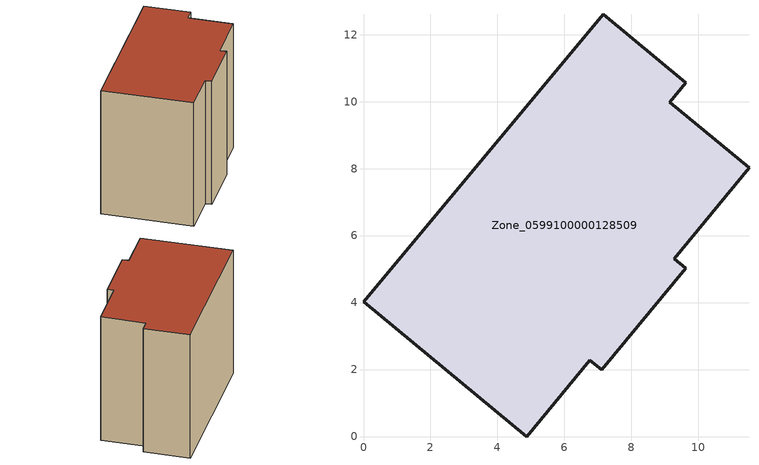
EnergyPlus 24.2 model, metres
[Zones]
Zone_0599100000128509
 floor ground (C_G): 7.16,12.6 9.62,10.56 9.15,9.98 11.51,8.02 9.28,5.31 9.62,5.03 7.11,1.99 6.76,2.28 4.87,0 0,4.03 z0
 wall outside (C_F): 9.62,10.56 7.16,12.6 0,4.03 4.87,0 6.76,2.28 7.11,1.99 9.62,5.03 9.28,5.31 11.51,8.02 9.15,9.98 9.62,10.56 z0:9.42
 roof outside (C_R): 7.16,12.6 0,4.03 4.87,0 6.76,2.28 7.11,1.99 9.62,5.03 9.28,5.31 11.51,8.02 9.15,9.98 9.62,10.56 z9.42
[BUILDING]
Pand.0599100000128509: North Axis=0; Terrain=City; Loads Convergence Tolerance Value=0.04; Temperature Convergence Tolerance Value=0.4; Solar Distribution=FullExterior; Maximum Number of Warmup Days=25; Minimum Number of Warmup Days=1
[Site:Location]
Rotterdam.The.Hague.AP_ZH_NLD Design_Conditions: Latitude=51.96; Longitude=4.45; Time Zone=1; Elevation=-4.5
[SITE:GROUNDTEMPERATURE:BUILDINGSURFACE]
18, 18, 18, 18, 18, 18, 18, 18, 18, 18, 18, 18
[MATERIAL] Thermal Absorptance=0.9; Solar Absorptance=0.7; Visible Absorptance=0.7
Name | Roughness | Thickness | Conductivity | Density | Specific Heat
G.TC.1946 | MediumSmooth | 0.15 | 1 | 540 | 1210
F.TC.1946 | Rough | 0.3 | 0.857143 | 1920 | 840
R.TC.1946 | MediumRough | 0.2 | 0.909091 | 1500 | 1000
[CONSTRUCTION]
C_G: G.TC.1946
C_F: F.TC.1946
C_R: R.TC.1946
[ZONE]
Zone_0599100000128509: Type=1; Multiplier=1; Ceiling Height=Autocalculate; Volume=Autocalculate; Floor Area=autocalculate; Part of Total Floor Area=Yes
[ZONEINFILTRATION:DESIGNFLOWRATE]
Infil_Zone_0599100000128509: Zone or ZoneList or Space or SpaceList=Zone_0599100000128509; Schedule=AlwaysOn; Design Flow Rate Calculation Method=Flow/Area; Flow Rate per Floor Area=0.003; Constant Term Coefficient=1; Temperature Term Coefficient=0; Velocity Term Coefficient=0; Velocity Squared Term Coefficient=0
[HVACTEMPLATE:ZONE:IDEALLOADSAIRSYSTEM]
Zone_0599100000128509: Maximum Heating Supply Air Temperature=50; Minimum Cooling Supply Air Temperature=13; Maximum Heating Supply Air Humidity Ratio=0.0156; Minimum Cooling Supply Air Humidity Ratio=0.0077; Heating Limit=NoLimit; Cooling Limit=NoLimit; Dehumidification Control Type=ConstantSensibleHeatRatio; Cooling Sensible Heat Ratio=0.7; Dehumidification Setpoint=60; Humidification Control Type=None; Humidification Setpoint=30; Outdoor Air Method=None; Outdoor Air Flow Rate per Person=0.00944; Outdoor Air Flow Rate per Zone Floor Area=0; Outdoor Air Flow Rate per Zone=0; Demand Controlled Ventilation Type=None; Outdoor Air Economizer Type=NoEconomizer; Heat Recovery Type=None; Sensible Heat Recovery Effectiveness=0.7; Latent Heat Recovery Effectiveness=0.65
[ZONECONTROL:THERMOSTAT]
ThermostatControl_Zone_0599100000128509: Zone or ZoneList=Zone_0599100000128509; Control Type Schedule=DualSetpointControlType; Control 1=Thermostat_Zone_0599100000128509; Temperature Difference Between Cutout And Setpoint=0
[THERMOSTATSETPOINT:DUALSETPOINT]
Thermostat_Zone_0599100000128509: Heating Setpoint Temperature Schedule=HeatingSetpoint_Zone_0599100000128509; Cooling Setpoint Temperature Schedule=CoolingSetpoint_Zone_0599100000128509
[SCHEDULE:COMPACT]
HeatingSetpoint_Zone_0599100000128509: Through: 12/31, For: AllDays, Until: 24:00, 21
CoolingSetpoint_Zone_0599100000128509: Through: 12/31, For: AllDays, Until: 24:00, 24
DualSetpointControlType: Through: 12/31, For: AllDays, Until: 24:00, 4
AlwaysOn: Through: 12/31, For: AllDays, Until: 24:00, 1
